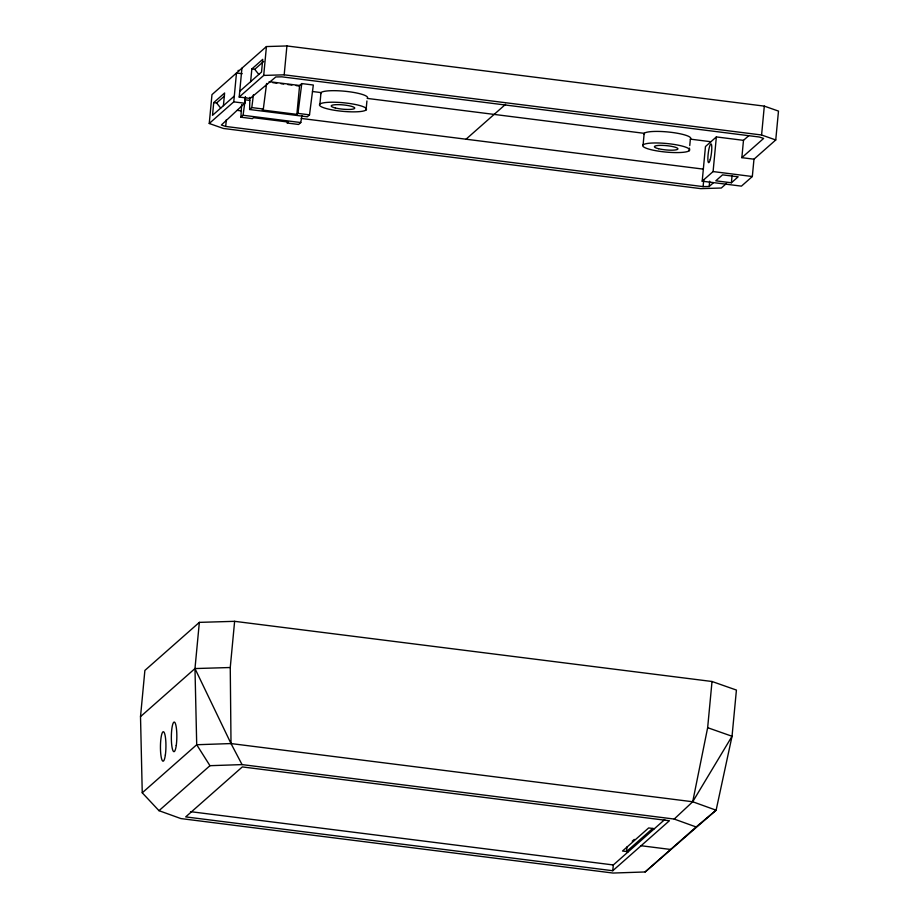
<?xml version="1.0" encoding="UTF-8"?>
<svg xmlns="http://www.w3.org/2000/svg" width="919" height="919" viewBox="0 0 919 919"><rect width="100%" height="100%" fill="white"/><g stroke="black" fill="none" stroke-linecap="round" stroke-linejoin="round"><path stroke-width="1.38" d="M266.602 83.468L263.328 109.039L262.248 109.993L296.871 114.358L299.605 85.49L301.777 83.572L313.322 85.019L309.508 114.852L307.325 116.782L249.612 109.499L249.865 97.357M301.903 115.541L300.789 122.549L298.618 124.467L287.073 123.008L288.164 122.055L253.529 117.689L252.438 118.643L240.904 117.195L241.64 104.628M140.515 716.625L144.88 670.433L199.343 622.37L234.621 621.324L712.018 681.496L736.418 690.066L732.041 736.257L716.119 810.202L645.149 871.959L613.042 873.05L180.894 818.576L158.987 810.673L142.25 792.798L140.515 716.625L194.977 668.561L230.255 667.516L234.621 621.324M726.481 183.455L721.3 188.027L700.806 188.636L223.42 128.465L209.245 123.491L211.979 94.623L266.43 46.559L286.912 45.95L764.309 106.122L778.485 111.096L775.751 139.964L753.971 159.194L752.328 176.517L741.438 186.132L702.196 181.181L705.47 146.535L716.361 136.92L743.482 140.343L748.675 135.771M223.409 105.696L224.604 92.991L213.713 102.606L212.519 115.312L234.299 96.081M713.328 182.847L709.181 186.5L703.104 186.614L225.706 126.443L226.327 119.78M209.245 123.491L233.759 101.86L236.482 72.992L242.168 73.704M753.971 159.194L741.851 157.666L763.632 138.436L759.301 137.011L281.903 76.84L275.826 76.955L250.163 98.436L239.204 97.058L241.927 68.178M225.706 126.443L221.364 125.018L244.718 103.238L245.339 96.575M142.25 792.798L196.712 744.735L231.014 743.563L692.708 801.759L716.119 810.202L696.12 826.962L674.201 819.059L242.065 764.597L209.957 765.688L196.712 744.735L194.977 668.561L199.343 622.37M250.634 81.665L251.84 68.959L262.731 59.356L261.524 72.05L239.744 91.28M239.204 97.058L263.707 75.427L266.43 46.559M263.707 75.427L284.189 74.818L286.912 45.95M319.904 104.134L320.995 92.578L312.471 91.509M366.084 109.947A23.595 4.296 5.4 0 0 335.228 102.25A23.595 4.296 5.4 0 0 327.681 108.913A23.595 4.296 5.4 0 0 366.084 109.947L366.922 100.964M643.093 144.869L644.185 133.324L367.175 98.402A23.595 4.296 5.4 0 0 345.395 91.303A23.595 4.296 5.4 0 0 320.662 93.681M612.766 870.73L669.4 820.747L242.329 766.917L185.695 816.899L612.766 870.73L613.318 864.963L664.77 819.541M689.273 150.682A23.595 4.296 5.4 0 0 658.418 142.996A23.595 4.296 5.4 0 0 650.87 149.648A23.595 4.296 5.4 0 0 689.273 150.682L689.514 148.12M689.755 145.558L690.364 139.137A23.595 4.296 5.4 0 0 668.584 132.037A23.595 4.296 5.4 0 0 643.851 134.415M626.999 846.904L626.563 851.522L652.697 828.456M703.104 186.614L703.724 179.952M709.181 186.5L709.675 181.169M702.196 181.181L713.087 171.566L716.361 136.92M731.386 182.778L738.141 176.816L722.564 174.851L715.809 180.813L731.386 182.778L732.041 175.839M741.851 157.666L743.482 140.343M775.751 139.964L761.587 134.99L764.309 106.122M674.201 819.059L692.708 801.759L707.653 727.687L712.018 681.496M249.612 109.499L251.795 107.58L253.426 94.795M296.871 114.358L297.963 113.393L301.777 83.572M240.904 117.195L243.075 115.266L245.534 97.219M692.708 801.759L732.041 736.257L707.653 727.687M213.713 102.606L216.608 102.974L224.523 95.978M251.84 68.959L254.724 69.327L263.638 61.458M466.036 139.206L505.588 104.306M158.987 810.673L209.957 765.688M632.238 841.218L634.294 839.403M645.149 871.959L696.12 826.962M284.189 74.818L761.587 134.99M238.055 70.441L239.204 70.591M269.129 81.653L299.605 85.49M272.736 82.653L276.86 83.169M280.973 83.698L283.73 84.043M287.854 84.559L291.966 85.076M296.09 85.593L298.836 85.949M690.364 139.137L710.915 141.733M245.534 99.849L249.761 100.389M233.759 101.86L244.718 103.238M251.795 107.58L263.328 109.039M297.963 113.393L309.508 114.852M237.286 110.372L241.548 110.912M301.225 118.436L703.311 169.119M713.087 171.566L752.328 176.517M243.075 115.266L300.789 122.549M654.431 828.674L648.653 827.939L622.519 851.017L628.286 851.741M641.083 845.733L670.629 849.466M190.509 811.661L613.318 864.963M254.724 69.327L258.825 74.439M216.608 102.974L220.709 108.086M194.977 668.561L231.014 743.563L242.065 764.597M230.255 667.516L231.014 743.563M658.521 148.717A11.798 2.148 5.4 0 0 677.728 149.234A11.798 2.148 5.4 0 0 662.3 145.386A11.798 2.148 5.4 0 0 658.521 148.717M335.332 107.982A11.798 2.148 5.4 0 0 354.539 108.499A11.798 2.148 5.4 0 0 339.111 104.651A11.798 2.148 5.4 0 0 335.332 107.982M710.238 159.55A9.477 1.574 -82.8 0 0 711.272 144.076A9.477 1.574 -82.8 0 0 707.963 156.219A9.477 1.574 -82.8 0 0 710.238 159.55M165.351 755.039A14.75 2.746 -89.5 0 0 163.571 731.777A14.75 2.746 -89.5 0 0 160.641 752.546A14.75 2.746 -89.5 0 0 165.351 755.039M176.253 745.458A14.796 2.746 -89.5 0 0 174.472 722.127A14.796 2.746 -89.5 0 0 171.531 742.954A14.796 2.746 -89.5 0 0 176.253 745.458"/></g></svg>
